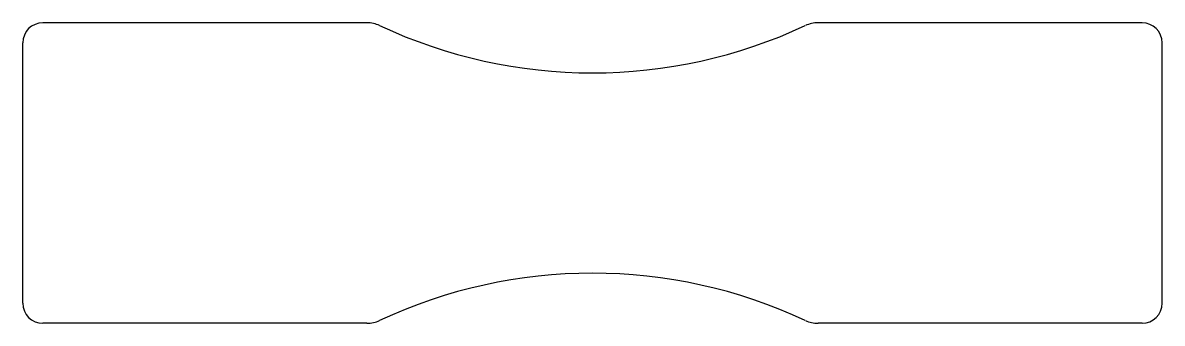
# Model space of a CAD drawing. Header units: metres. Extents: x 3077 to 3191, y -1004 to -974.
import ezdxf

# ---------------------------------------------------------------- set-up
doc = ezdxf.new("R2010")
doc.units = ezdxf.units.M

msp = doc.modelspace()

# ---------------------------------------------------------------- linework, layer by layer
at = {"color": 250, "linetype": 'Continuous'}
for p, q in [((3111.69, -974.27), (3079.41, -974.27)), ((3188.91, -974.27), (3156.64, -974.27)), ((3077.41, -1002.27), (3077.41, -976.27)), ((3190.91, -1002.27), (3190.91, -976.27)), ((3111.69, -1004.27), (3079.41, -1004.27)), ((3188.91, -1004.27), (3156.64, -1004.27))]:
    msp.add_line(p, q, dxfattribs=at)
for centre, radius, start, end in [((3079.41, -976.27), 2, 90, 180), ((3111.69, -977.27), 3, 64.9124, 90), ((3134.16, -929.27), 50, 244.9124, 295.0876), ((3156.64, -977.27), 3, 90, 115.0876), ((3188.91, -976.27), 2, 0, 90), ((3134.16, -1049.27), 50, 64.9124, 115.0876), ((3079.41, -1002.27), 2, 180, 270), ((3188.91, -1002.27), 2, 270, 0), ((3111.69, -1001.27), 3, 270, 295.0876), ((3156.64, -1001.27), 3, 244.9124, 270)]:
    msp.add_arc(centre, radius, start, end, dxfattribs=at)

doc.saveas('drawing.dxf')
